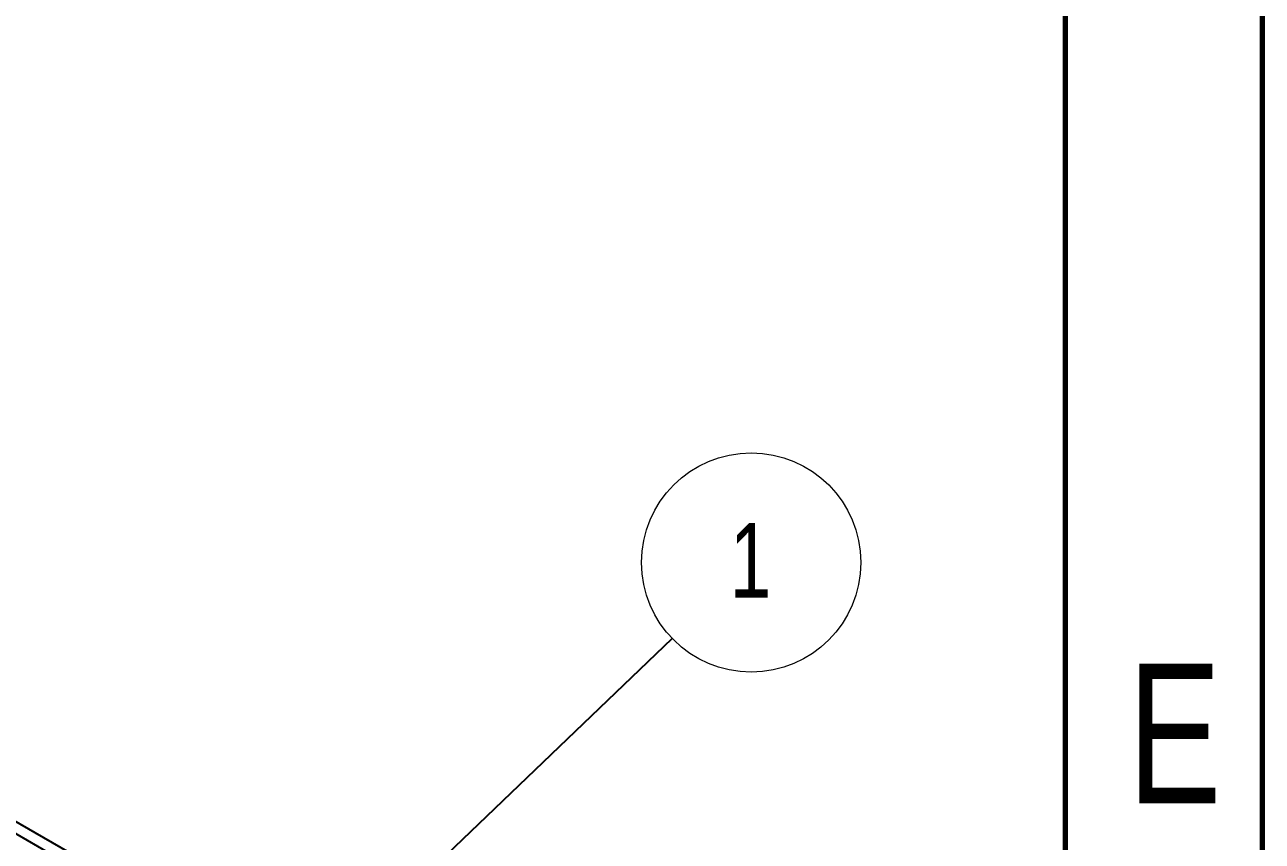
# Model space of a CAD drawing. Header units: millimetres. Extents: x 41 to 1868, y -696 to 319.
# Drawn here: x 1335.53 to 1370.68, y 243.43 to 266.63 of the extents above; entities that cross this region are included whole.
import ezdxf

# ---------------------------------------------------------------- set-up
doc = ezdxf.new("R2010")
doc.units = ezdxf.units.MM
doc.styles.add('SLDTEXTSTYLE0', font='TXT', dxfattribs={"width": 0.75})
doc.dimstyles.new('SLDDIMSTYLE0', dxfattribs={"dimtxt": 2.5, "dimasz": 2.116667, "dimexe": 0, "dimexo": 0.625, "dimgap": 0, "dimtad": 1, "dimdec": 0, "dimrnd": 1e-09, "dimtxsty": 'Standard', "dimsah": 1, "dimcen": 2.5, "dimazin": 3, "dimtfac": 2.116667, "dimtdec": 0, "dimtmove": 0, "dimatfit": 3, "dimfrac": 2})

# ---------------------------------------------------------------- blocks, each defined once
blk = doc.blocks.new('SW_NOTE_0_20')
at = {"color": 0, "linetype": 'Continuous', "lineweight": 0}
blk.add_circle((2.247, 2.155), 3.113, dxfattribs=at)
at = {"color": 0, "linetype": 'Continuous', "lineweight": 0, "insert": (2.226, 3.276), "char_height": 2.117, "attachment_point": 2, "style": 'SLDTEXTSTYLE0'}
blk.add_mtext('1', dxfattribs=at)

msp = doc.modelspace()

# ---------------------------------------------------------------- linework, layer by layer
at = {"color": 7, "linetype": 'Continuous', "lineweight": 70}
for p, q in [((1370.676, 314.4229), (1370.676, 27.4229)), ((1365.0784, 310.5564), (1365.0784, 33.5564))]:
    msp.add_line(p, q, dxfattribs=at)
at = {"color": 7, "linetype": 'Continuous', "lineweight": 25}
for p, q in [((1288.3118, 271.1014), (1359.1511, 230.2068)), ((1288.0161, 270.9307), (1358.8554, 230.0361))]:
    msp.add_line(p, q, dxfattribs=at)

# ---------------------------------------------------------------- block references
at = {"color": 7, "linetype": 'Continuous', "lineweight": 0}
msp.add_blockref('SW_NOTE_0_20', (1353.913, 249.1988), dxfattribs=at)

# ---------------------------------------------------------------- texts
at = {"color": 7, "linetype": 'Continuous', "lineweight": 0, "insert": (1368.1838, 248.483), "char_height": 3.9688, "attachment_point": 2, "style": 'SLDTEXTSTYLE0'}
msp.add_mtext('E', dxfattribs=at)

# ---------------------------------------------------------------- leaders
at = {"color": 7, "linetype": 'Continuous', "lineweight": 0}
msp.add_leader([(1340.7095, 236.5399), (1353.913, 249.1988)], dimstyle='SLDDIMSTYLE0', dxfattribs=at)

doc.saveas('drawing.dxf')
